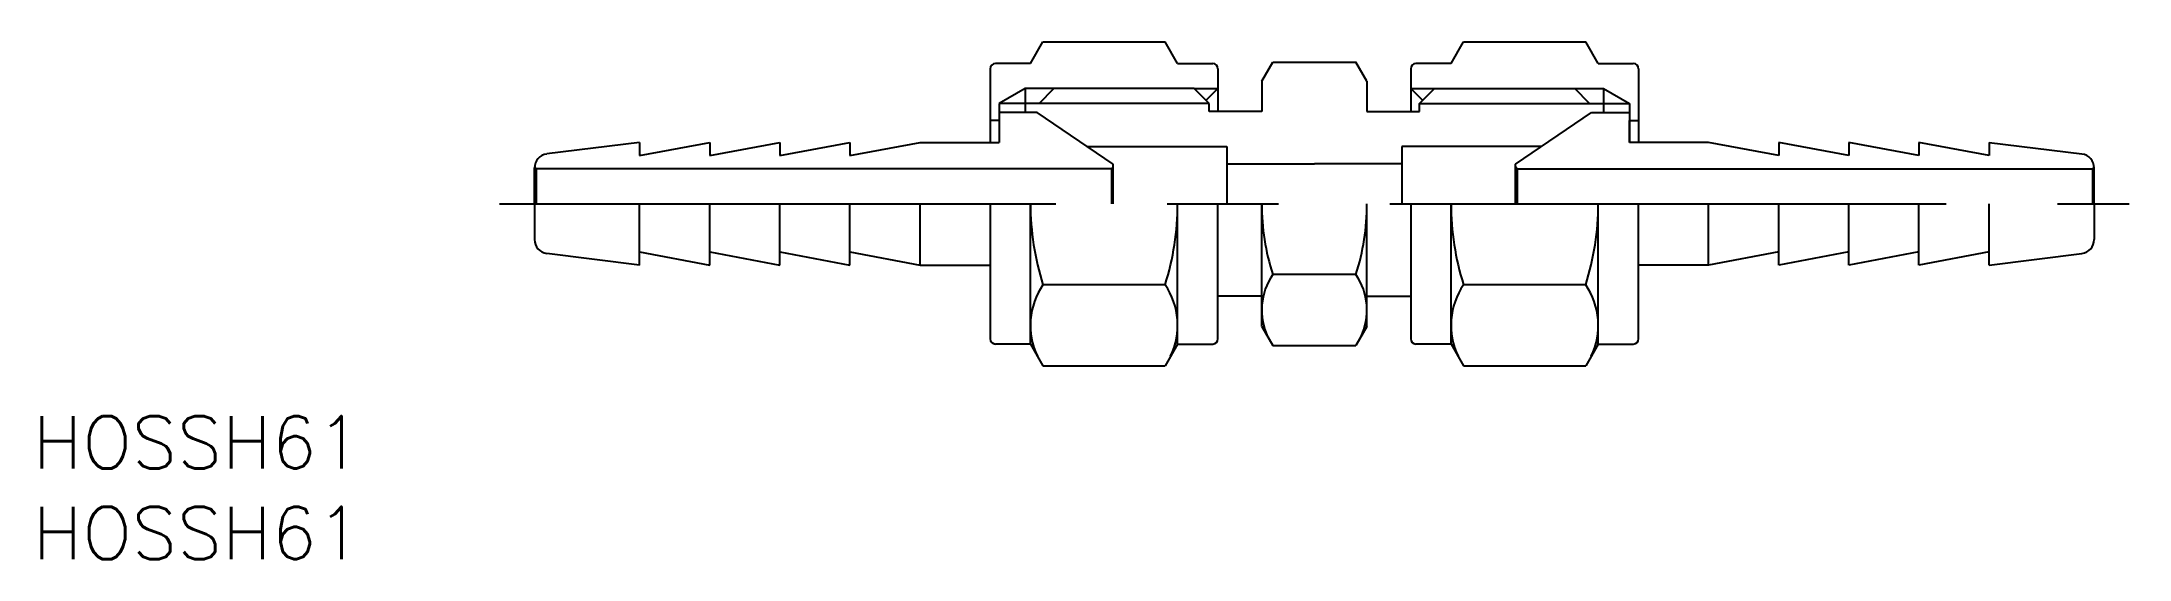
# Model space of a CAD drawing. Extents: x -28 to 91, y -20 to 9.
import ezdxf

# ---------------------------------------------------------------- set-up
doc = ezdxf.new("R2010")
doc.units = 0
doc.linetypes.add('CENTER', pattern=[50.8, 31.75, -6.35, 6.35, -6.35])
doc.layers.get('0').update_dxf_attribs({"linetype": 'CONTINUOUS'})
doc.layers.add('CENTER', color=1, linetype='CENTER')
doc.styles.get("Standard").update_dxf_attribs({"font": 'txt.shx', "height": 3, "bigfont": 'bigfont.shx'})

msp = doc.modelspace()

# ---------------------------------------------------------------- linework, layer by layer
at = {"color": 7, "linetype": 'CONTINUOUS'}
for p, q in [((28.3, 8), (29.01, 9.24)), ((29.01, 9.24), (35.99, 9.24)), ((36.7, 8), (35.99, 9.24)), ((52.3, 8), (53.01, 9.24)), ((53.01, 9.24), (59.99, 9.24)), ((60.7, 8), (59.99, 9.24)), ((26, 7.7), (26, 3.5)), ((28.3, 8), (26.3, 8)), ((36.7, 8), (38.7, 8)), ((39, 7.7), (39, 5.27)), ((41.5, 7), (42.13, 8.08)), ((42.13, 8.08), (46.87, 8.08)), ((47.5, 7), (46.87, 8.08)), ((50, 7.7), (50, 5.27)), ((52.3, 8), (50.3, 8)), ((60.7, 8), (62.7, 8)), ((63, 7.7), (63, 3.5)), ((28, 6.58), (26.52, 5.72)), ((28, 6.58), (28, 5.2)), ((28.79, 5.72), (29.64, 6.58)), ((37.64, 6.58), (29.64, 6.58)), ((38.5, 5.72), (37.64, 6.58)), ((39, 6.58), (38.32, 5.9)), ((41.5, 7), (41.5, 5.27)), ((47.5, 7), (47.5, 5.27)), ((50, 6.58), (50.68, 5.9)), ((50.5, 5.72), (51.36, 6.58)), ((51.36, 6.58), (59.36, 6.58)), ((60.21, 5.72), (59.36, 6.58)), ((61, 6.58), (62.48, 5.72)), ((61, 6.58), (61, 5.2)), ((28.79, 5.72), (26.52, 5.72)), ((26.52, 5.72), (26.52, 3.5)), ((28.69, 5.2), (26.52, 5.2)), ((33.02, 2.25), (28.69, 5.2)), ((38.5, 5.27), (38.5, 5.72)), ((41.5, 5.27), (38.5, 5.27)), ((47.5, 5.27), (50.5, 5.27)), ((50.5, 5.27), (50.5, 5.72)), ((55.98, 2.25), (60.31, 5.2)), ((60.21, 5.72), (62.48, 5.72)), ((60.31, 5.2), (62.48, 5.2)), ((62.48, 5.72), (62.48, 3.5)), ((26.52, 4.75), (26, 4.75)), ((62.48, 3.5), (62.48, 4.75)), ((62.48, 4.75), (63, 4.75)), ((6, 3.5), (0.7, 2.84)), ((6, 2.75), (10, 3.5)), ((6, 3.5), (6, 2.75)), ((10, 2.75), (14, 3.5)), ((10, 3.5), (10, 2.75)), ((14, 2.75), (18, 3.5)), ((14, 3.5), (14, 2.75)), ((18, 2.75), (22, 3.5)), ((18, 3.5), (18, 2.75)), ((22, 3.5), (26.52, 3.5)), ((31.52, 3.27), (39.5, 3.27)), ((39.5, 3.27), (39.5, 0)), ((49.5, 3.27), (49.5, 0)), ((57.48, 3.27), (49.5, 3.27)), ((67, 3.5), (62.48, 3.5)), ((71, 2.75), (67, 3.5)), ((71, 3.5), (71, 2.75)), ((75, 2.75), (71, 3.5)), ((79, 2.75), (75, 3.5)), ((75, 3.5), (75, 2.75)), ((79, 3.5), (79, 2.75)), ((83, 2.75), (79, 3.5)), ((83, 3.5), (88.3, 2.84)), ((83, 3.5), (83, 2.75)), ((0.1, 2), (0, 2.1)), ((0, 0), (0, 2.04)), ((32.92, 2), (0.1, 2)), ((0.1, 2), (0.1, 0)), ((32.92, 2), (33.02, 2.1)), ((32.92, 2), (32.92, 0)), ((33.02, 0), (33.02, 2.25)), ((39.5, 2.27), (44.5, 2.27)), ((49.5, 2.27), (44.5, 2.27)), ((55.98, 0), (55.98, 2.25)), ((56.08, 2), (55.98, 2.1)), ((56.08, 2), (88.9, 2)), ((56.08, 2), (56.08, 0)), ((88.9, 2), (89, 2.1)), ((88.9, 2), (88.9, 0)), ((89, 0), (89, 2.04)), ((0, 0), (0, -2.04)), ((6, -3.5), (6, 0)), ((10, -3.5), (10, 0)), ((14, -3.5), (14, 0)), ((18, -3.5), (18, 0)), ((22, -3.5), (22, 0)), ((41.5, -7), (41.5, 0)), ((47.5, -7), (47.5, 0)), ((67, -3.5), (67, 0)), ((71, -3.5), (71, 0)), ((75, -3.5), (75, 0)), ((79, -3.5), (79, 0)), ((83, -3.5), (83, 0)), ((89, 0), (89, -2.04)), ((26, 0), (26, -7.7)), ((28.3, -8), (28.3, 0)), ((36.7, -8), (36.7, 0)), ((39, -7.7), (39, 0)), ((50, 0), (50, -7.7)), ((52.3, -8), (52.3, 0)), ((60.7, -8), (60.7, 0)), ((63, -7.7), (63, 0)), ((6, -3.5), (0.7, -2.84)), ((6, -2.75), (10, -3.5)), ((10, -2.75), (14, -3.5)), ((14, -2.75), (18, -3.5)), ((18, -2.75), (22, -3.5)), ((22, -3.5), (26, -3.5)), ((67, -3.5), (63, -3.5)), ((71, -2.75), (67, -3.5)), ((75, -2.75), (71, -3.5)), ((79, -2.75), (75, -3.5)), ((83, -2.75), (79, -3.5)), ((83, -3.5), (88.3, -2.84)), ((35.99, -4.62), (29.01, -4.62)), ((46.87, -4.04), (42.13, -4.04)), ((59.99, -4.62), (53.01, -4.62)), ((41.5, -5.27), (39, -5.27)), ((47.5, -5.27), (50, -5.27)), ((41.5, -7), (42.13, -8.08)), ((47.5, -7), (46.87, -8.08)), ((28.3, -8), (26.3, -8)), ((28.3, -8), (29.01, -9.24)), ((36.7, -8), (35.99, -9.24)), ((36.7, -8), (38.7, -8)), ((42.13, -8.08), (46.87, -8.08)), ((52.3, -8), (50.3, -8)), ((52.3, -8), (53.01, -9.24)), ((60.7, -8), (59.99, -9.24)), ((60.7, -8), (62.7, -8)), ((29.01, -9.24), (35.99, -9.24)), ((53.01, -9.24), (59.99, -9.24))]:
    msp.add_line(p, q, dxfattribs=at)
at = {"color": 3, "linetype": 'CONTINUOUS'}
for p, q in [((29.64, 6.58), (28, 6.58)), ((37.64, 6.58), (39, 6.58)), ((50, 6.58), (51.36, 6.58)), ((59.36, 6.58), (61, 6.58)), ((38.5, 5.72), (28.79, 5.72)), ((50.5, 5.72), (60.21, 5.72))]:
    msp.add_line(p, q, dxfattribs=at)
at = {"color": 7, "linetype": 'CONTINUOUS'}
for centre, radius, start, end in [((26.3, 7.7), 0.3, 90, 180), ((38.7, 7.7), 0.3, 0, 90), ((50.3, 7.7), 0.3, 90, 180), ((62.7, 7.7), 0.3, 0, 90), ((0.8, 2.04), 0.8, 97.125, 180), ((88.2, 2.04), 0.8, 0, 82.875), ((43.59, 0), 15.29, 180, 197.588), ((21.41, 0), 15.29, 342.412, 0), ((54.87, 0), 13.37, 180, 197.588), ((34.13, 0), 13.37, 342.412, 0), ((67.59, 0), 15.29, 180, 197.588), ((45.41, 0), 15.29, 342.412, 0), ((0.8, -2.04), 0.8, 180, 262.875), ((88.2, -2.04), 0.8, 277.125, 0), ((32.39, -6.93), 4.09, 145.6158, 205.6158), ((32.61, -6.93), 4.09, 334.3842, 34.3842), ((45.08, -6.06), 3.58, 145.6158, 205.6158), ((43.92, -6.06), 3.58, 334.3842, 34.3842), ((56.39, -6.93), 4.09, 145.6158, 205.6158), ((56.61, -6.93), 4.09, 334.3842, 34.3842), ((26.3, -7.7), 0.3, 180, 270), ((38.7, -7.7), 0.3, 270, 0), ((50.3, -7.7), 0.3, 180, 270), ((62.7, -7.7), 0.3, 270, 0)]:
    msp.add_arc(centre, radius, start, end, dxfattribs=at)
at = {"layer": 'CENTER', "color": 1, "linetype": 'CENTER'}
msp.add_line((-2, 0), (91, 0), dxfattribs=at)

# ---------------------------------------------------------------- texts
at = {"color": 7, "linetype": 'CONTINUOUS'}
for p in [(-28.63, -15.11), (-28.63, -20.28)]:
    msp.add_text('HOSSH61', height=3, dxfattribs=at).set_placement(p)

doc.saveas('drawing.dxf')
